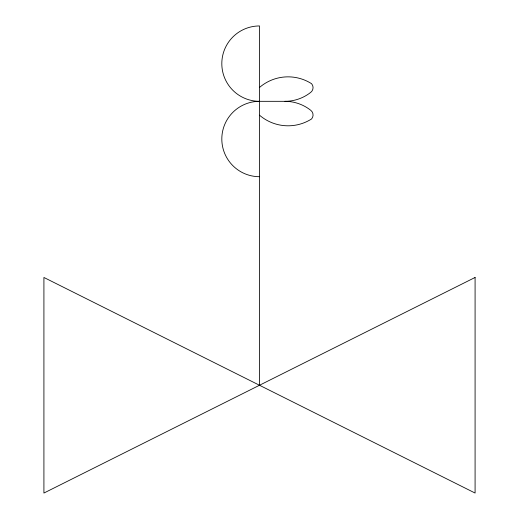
<?xml version="1.0" encoding="UTF-8"?>
<svg xmlns="http://www.w3.org/2000/svg" width="519" height="519" viewBox="0 0 519 519"><rect width="100%" height="100%" fill="white"/><g stroke="black" fill="none" stroke-linecap="round" stroke-linejoin="round"><path stroke-width="0.78" d="M259.5 176.7A37.686 37.686 0 0 1 221.814 139.014A37.686 37.686 0 0 1 259.5 101.322L284.957 101.322A41.533 41.533 0 0 0 310.836 92.278A5.943 5.943 0 0 0 311.575 83.689A43.752 43.752 0 0 0 259.5 87.471M259.5 385.26L259.5 25.95A37.686 37.686 0 0 0 221.814 63.636A37.686 37.686 0 0 0 259.5 101.322M259.5 115.179A43.752 43.752 0 0 0 311.575 118.961A5.943 5.943 0 0 0 310.836 110.372A41.533 41.533 0 0 0 284.957 101.322M475.086 277.464L43.914 493.05L43.914 277.464L475.086 493.05L475.086 277.464"/></g></svg>
